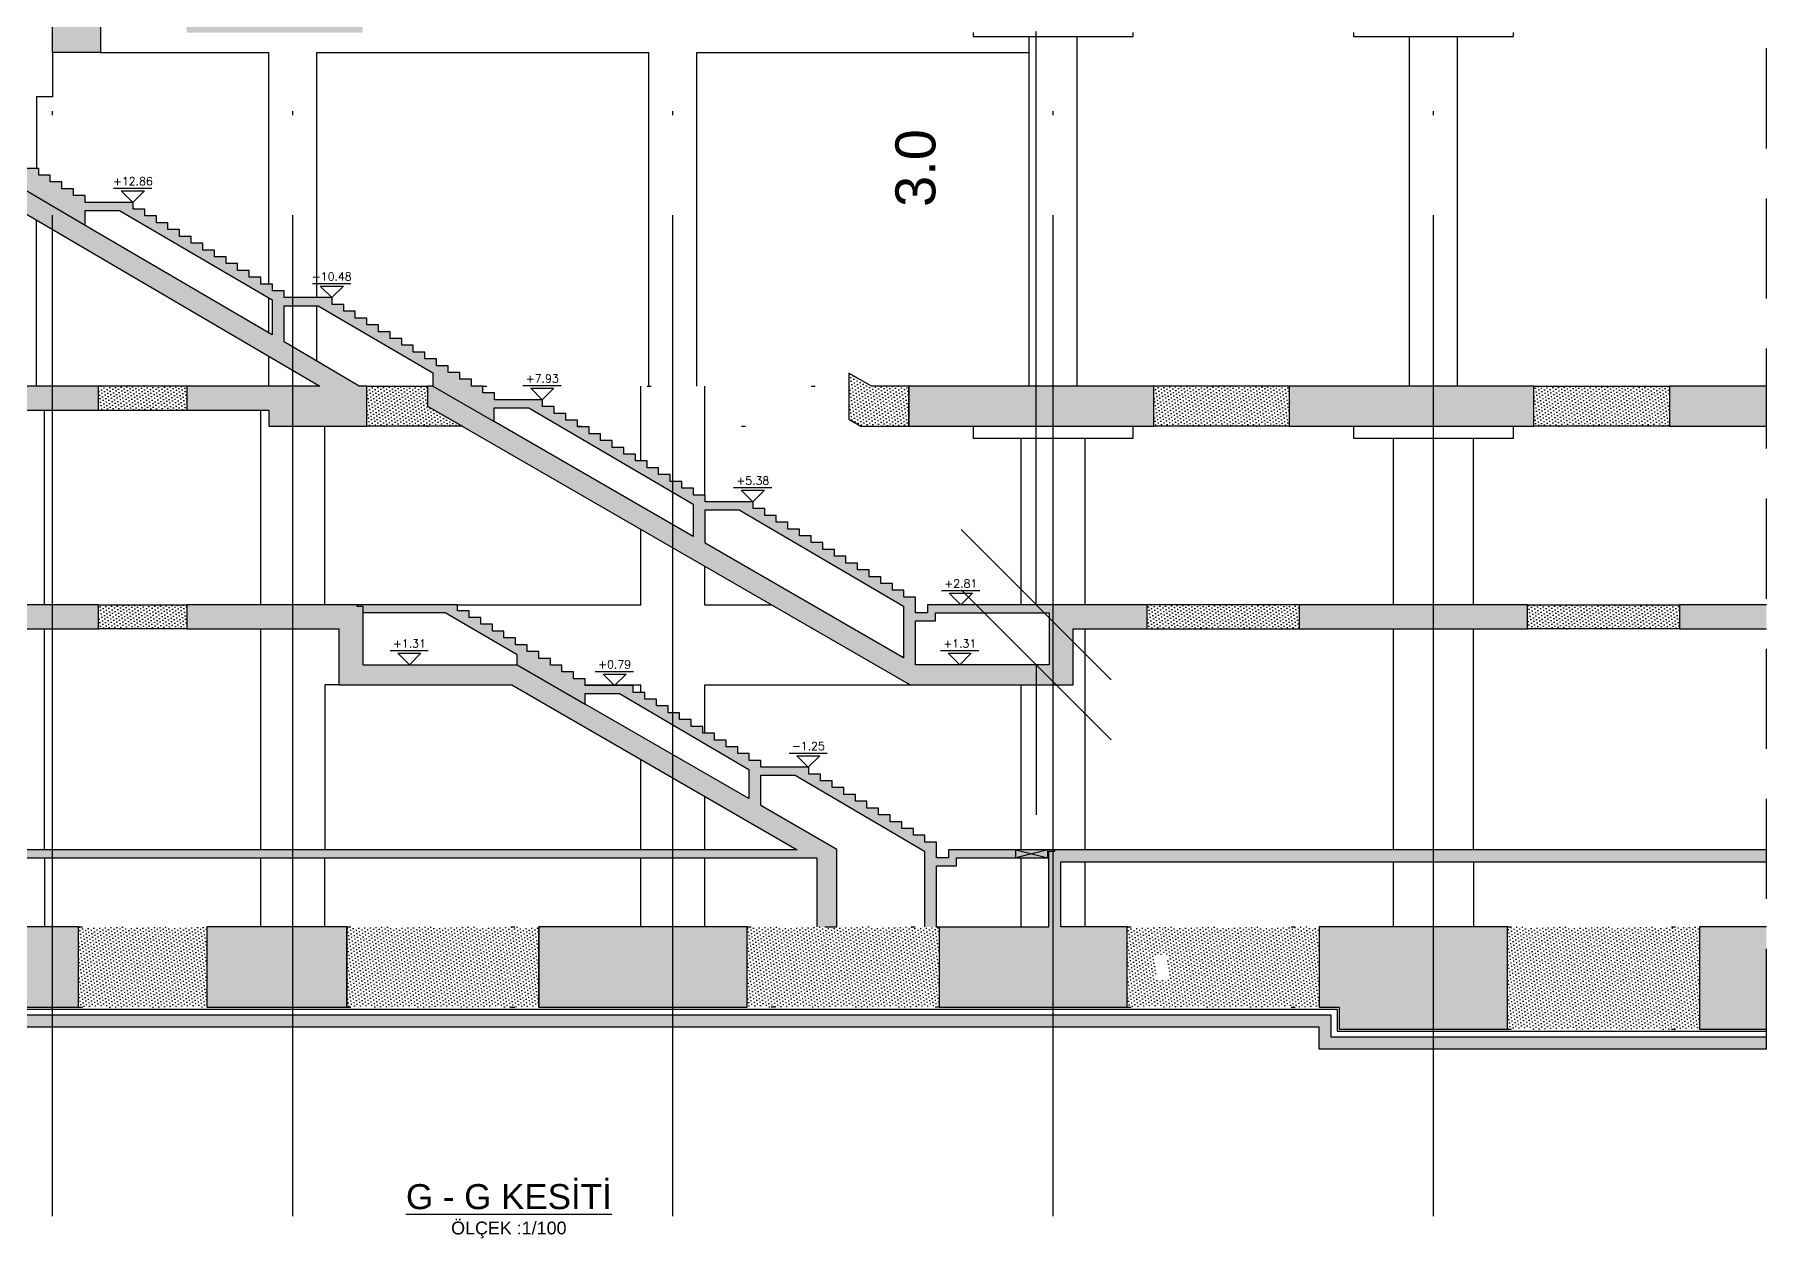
# Model space of a CAD drawing. Header units: millimetres. Extents: x 400382 to 401500, y 4543975 to 4544133.
# Drawn here: x 401235.26 to 401278.52, y 4544010.07 to 4544040.14 of the extents above; entities that cross this region are included whole.
import ezdxf
from ezdxf.enums import TextEntityAlignment as Align

# ---------------------------------------------------------------- set-up
doc = ezdxf.new("R2010")
doc.units = ezdxf.units.MM
for name, pattern in [('AKS', [3, 2.5, -0.25, 0, -0.25]), ('CIZGI', [0.4, 0.25, -0.15]), ('CONTINU', [0]), ('Dot', [4, 0, -4]), ('HIDDEN', [0.375, 0.25, -0.125])]:
    doc.linetypes.add(name, pattern=pattern)
for name, color, linetype in [('aks prota', 2, 'AKS'), ('görünüş prota', 4, 'Continuous'), ('kesik prota', 2, 'CIZGI'), ('kesit prota', 1, 'Continuous'), ('kesit tarama prota', 252, 'Continuous'), ('kot prota', 4, 'Continuous'), ('PRT-CST-rc_level', 6, 'Continuous'), ('PRT-CST-rc_levermark', 4, 'Continuous'), ('st_s_ölçü', 4, 'Continuous'), ('t35 prota', 3, 'Continuous'), ('temel prota', 6, 'Continuous'), ('tplan prota', 7, 'Continuous'), ('ölçü prota', 4, 'Continuous')]:
    doc.layers.add(name, color=color, linetype=linetype)
doc.styles.add('Arial', font='Arial.ttf')
doc.styles.add('OLCU', font='romanstw.shx')
doc.styles.get("Standard").update_dxf_attribs({"font": 'Arial.ttf'})
doc.dimstyles.new('1-100', dxfattribs={"dimscale": 0.5, "dimtxt": 2, "dimasz": 7.5, "dimexe": 3, "dimexo": 5, "dimgap": 5, "dimtad": 3, "dimdec": 1, "dimlfac": 2, "dimzin": 9, "dimdsep": 46, "dimtxsty": 'Standard', "dimblk": 'OBLIQUE', "dimcen": 0.09, "dimclrd": 3, "dimclre": 3, "dimclrt": 1, "dimadec": 3, "dimazin": 0, "dimtfac": 1, "dimtdec": 1, "dimtofl": 0, "dimtmove": 0, "dimatfit": 3, "dimfxl": 4, "dimtolj": 1, "dimtzin": 0, "dimarcsym": 0})
pattern_1 = [(36, (401120.5221, 4543709.65936), (-0.014547592, 0.087543451), [0, -0.079375])]
pattern_2 = [(36, (401099.92423, 4544174.59177), (-0.014547592, 0.08754345), [0, -0.079375])]

# ---------------------------------------------------------------- blocks, each defined once
blk = doc.blocks.new('KOTK5')
at = {"layer": 'PRT-CST-rc_levermark'}
blk.add_line((217, 160), (-213, 160), dxfattribs=at)
blk.add_lwpolyline([(130, 130), (-130, 130), (0, 0)], close=True, dxfattribs=at)
at = {"layer": 'PRT-CST-rc_level', "style": 'OLCU'}
blk.add_attdef('000.00', text='', height=90, dxfattribs=at).set_placement((0, 193), align=Align.CENTER)
blk = doc.blocks.new('_Oblique')
at = {"layer": 'st_s_ölçü', "lineweight": -2}
blk.add_line((-0.5, -0.5), (0.5, 0.5), dxfattribs=at)
blk = doc.blocks.new('*D50')
at = {"layer": 'DEFPOINTS', "color": 0, "transparency": 16777216}
for p in [(401260.28, 4544025.901), (401260.601, 4544025.901), (401260.601, 4544024.401)]:
    blk.add_point(p, dxfattribs=at)
at = {"layer": 'temel prota', "color": 3, "lineweight": -2, "transparency": 16777216}
for p, q in [((401260.28, 4544025.901), (401260.28, 4544040.218)), ((401260.28, 4544025.901), (401258.78, 4544025.901)), ((401260.28, 4544024.401), (401258.78, 4544024.401)), ((401260.28, 4544024.401), (401260.28, 4544020.651))]:
    blk.add_line(p, q, dxfattribs=at)
at = {"layer": 'temel prota', "color": 3, "lineweight": -2, "transparency": 16777216, "xscale": 3.75, "yscale": 3.75, "zscale": 3.75}
for p, rotation in [((401260.28, 4544025.901), 270), ((401260.28, 4544024.401), 90)]:
    blk.add_blockref('_Oblique', p, dxfattribs=dict(at, rotation=rotation))
at = {"layer": 'temel prota', "color": 1, "transparency": 16777216, "insert": (401257.269, 4544036.809), "char_height": 1, "attachment_point": 5, "rotation": 90}
blk.add_mtext('\\A1;3.0', dxfattribs=at)

msp = doc.modelspace()

# ---------------------------------------------------------------- hatches: boundary and pattern name
at = {"layer": 'kesit tarama prota'}
h = msp.add_hatch(color=256, dxfattribs=at)
h.dxf.hatch_style = 1
h.paths.add_polyline_path([(401222.455, 4544030.761), (401236.855, 4544030.761), (401236.855, 4544031.361), (401221.955, 4544031.361), (401221.955, 4544040.191), (401226.488, 4544040.191), (401226.488, 4544038.591), (401230.045, 4544038.591), (401242.379, 4544031.361), (401239.055, 4544031.361), (401239.055, 4544030.761), (401241.105, 4544030.761), (401241.105, 4544030.359), (401243.553, 4544030.36), (401243.553, 4544031.361), (401243.367, 4544031.361), (401241.487, 4544032.464), (401241.487, 4544033.371), (401242.342, 4544033.371), (401245.209, 4544031.69), (401245.209, 4544031.36), (401245.074, 4544031.36), (401245.074, 4544030.861), (401257.129, 4544023.901), (401261.201, 4544023.901), (401261.201, 4544025.301), (401263.055, 4544025.301), (401263.055, 4544025.901), (401257.567, 4544025.901), (401257.567, 4544025.701), (401257.267, 4544025.701), (401257.267, 4544026.091), (401256.977, 4544026.091), (401256.977, 4544026.261), (401256.687, 4544026.261), (401256.687, 4544026.431), (401256.397, 4544026.431), (401256.397, 4544026.601), (401256.107, 4544026.601), (401256.107, 4544026.771), (401255.817, 4544026.771), (401255.817, 4544026.941), (401255.527, 4544026.941), (401255.527, 4544027.111), (401255.237, 4544027.111), (401255.237, 4544027.281), (401254.947, 4544027.281), (401254.947, 4544027.451), (401254.657, 4544027.451), (401254.657, 4544027.621), (401254.367, 4544027.621), (401254.367, 4544027.791), (401254.077, 4544027.791), (401254.077, 4544027.961), (401253.787, 4544027.961), (401253.787, 4544028.131), (401253.497, 4544028.131), (401253.497, 4544028.301), (401253.207, 4544028.301), (401253.207, 4544028.471), (401252.007, 4544028.471), (401252.007, 4544028.641), (401251.717, 4544028.641), (401251.717, 4544028.811), (401251.427, 4544028.811), (401251.427, 4544028.981), (401251.137, 4544028.981), (401251.137, 4544029.151), (401250.847, 4544029.151), (401250.847, 4544029.321), (401250.557, 4544029.321), (401250.557, 4544029.491), (401250.267, 4544029.491), (401250.267, 4544029.661), (401249.977, 4544029.661), (401249.977, 4544029.831), (401249.687, 4544029.831), (401249.687, 4544030.001), (401249.397, 4544030.001), (401249.397, 4544030.171), (401249.107, 4544030.171), (401249.107, 4544030.341), (401248.817, 4544030.341), (401248.817, 4544030.511), (401248.527, 4544030.511), (401248.527, 4544030.681), (401248.237, 4544030.681), (401248.237, 4544030.851), (401247.947, 4544030.851), (401247.947, 4544031.021), (401246.747, 4544031.021), (401246.747, 4544031.191), (401246.457, 4544031.191), (401246.457, 4544031.361), (401246.167, 4544031.361), (401246.167, 4544031.531), (401245.877, 4544031.531), (401245.877, 4544031.701), (401245.587, 4544031.701), (401245.587, 4544031.871), (401245.297, 4544031.871), (401245.297, 4544032.041), (401245.007, 4544032.041), (401245.007, 4544032.211), (401244.717, 4544032.211), (401244.717, 4544032.381), (401244.427, 4544032.381), (401244.427, 4544032.551), (401244.137, 4544032.551), (401244.137, 4544032.721), (401243.847, 4544032.721), (401243.847, 4544032.891), (401243.557, 4544032.891), (401243.557, 4544033.061), (401243.267, 4544033.061), (401243.267, 4544033.231), (401242.977, 4544033.231), (401242.977, 4544033.401), (401242.687, 4544033.401), (401242.687, 4544033.571), (401241.487, 4544033.571), (401241.487, 4544033.741), (401241.197, 4544033.741), (401241.197, 4544033.911), (401240.907, 4544033.911), (401240.907, 4544034.081), (401240.617, 4544034.081), (401240.617, 4544034.251), (401240.327, 4544034.251), (401240.327, 4544034.421), (401240.037, 4544034.421), (401240.037, 4544034.591), (401239.747, 4544034.591), (401239.747, 4544034.761), (401239.457, 4544034.761), (401239.457, 4544034.931), (401239.167, 4544034.931), (401239.167, 4544035.101), (401238.877, 4544035.101), (401238.877, 4544035.271), (401238.587, 4544035.271), (401238.587, 4544035.441), (401238.297, 4544035.441), (401238.297, 4544035.611), (401238.007, 4544035.611), (401238.007, 4544035.781), (401237.717, 4544035.781), (401237.717, 4544035.951), (401236.517, 4544035.951), (401236.517, 4544036.121), (401236.227, 4544036.121), (401236.227, 4544036.291), (401235.937, 4544036.291), (401235.937, 4544036.461), (401235.647, 4544036.461), (401235.647, 4544036.631), (401235.357, 4544036.631), (401235.357, 4544036.801), (401235.067, 4544036.801), (401235.067, 4544036.971), (401234.777, 4544036.971), (401234.777, 4544037.141), (401234.487, 4544037.141), (401234.487, 4544037.311), (401234.197, 4544037.311), (401234.197, 4544037.481), (401233.907, 4544037.481), (401233.907, 4544037.651), (401233.617, 4544037.651), (401233.617, 4544037.821), (401233.327, 4544037.821), (401233.327, 4544037.991), (401233.037, 4544037.991), (401233.037, 4544038.161), (401232.747, 4544038.161), (401232.747, 4544038.331), (401231.547, 4544038.331), (401231.547, 4544038.501), (401231.257, 4544038.501), (401231.257, 4544038.671), (401230.967, 4544038.671), (401230.967, 4544038.841), (401230.677, 4544038.841), (401230.677, 4544039.011), (401230.387, 4544039.011), (401230.387, 4544039.181), (401230.097, 4544039.181), (401230.097, 4544039.351), (401229.807, 4544039.351), (401229.807, 4544039.521), (401229.517, 4544039.521), (401229.517, 4544039.691), (401229.227, 4544039.691), (401229.227, 4544039.861), (401228.937, 4544039.861), (401228.937, 4544040.031), (401228.647, 4544040.031), (401228.647, 4544040.201), (401228.357, 4544040.201), (401228.357, 4544040.371), (401228.067, 4544040.371), (401228.067, 4544040.541), (401227.777, 4544040.541), (401227.777, 4544040.691), (401221.955, 4544040.691), (401221.955, 4544046.651), (401236.855, 4544046.651), (401236.855, 4544047.151), (401220.055, 4544047.151), (401220.055, 4544046.651), (401220.455, 4544046.651), (401220.455, 4544015.851), (401236.355, 4544015.851), (401236.355, 4544017.851), (401222.455, 4544017.851), (401222.455, 4544019.581), (401254.798, 4544019.581), (401254.798, 4544017.851), (401255.298, 4544017.851), (401255.298, 4544019.789), (401253.402, 4544020.884), (401253.402, 4544021.641), (401254.257, 4544021.641), (401257.492, 4544019.745), (401257.492, 4544017.851), (401257.792, 4544017.851), (401257.792, 4544019.381), (401258.287, 4544019.381), (401258.287, 4544019.581), (401260.598, 4544019.581), (401260.598, 4544017.851), (401257.855, 4544017.851), (401257.855, 4544015.851), (401262.555, 4544015.851), (401262.555, 4544017.851), (401260.898, 4544017.851), (401260.898, 4544019.481), (401278.525, 4544019.481), (401278.525, 4544019.781), (401258.087, 4544019.781), (401258.087, 4544019.581), (401257.792, 4544019.581), (401257.792, 4544019.971), (401257.502, 4544019.971), (401257.502, 4544020.141), (401257.212, 4544020.141), (401257.212, 4544020.311), (401256.922, 4544020.311), (401256.922, 4544020.481), (401256.632, 4544020.481), (401256.632, 4544020.651), (401256.342, 4544020.651), (401256.342, 4544020.821), (401256.052, 4544020.821), (401256.052, 4544020.991), (401255.762, 4544020.991), (401255.762, 4544021.161), (401255.472, 4544021.161), (401255.472, 4544021.331), (401255.182, 4544021.331), (401255.182, 4544021.501), (401254.892, 4544021.501), (401254.892, 4544021.671), (401254.602, 4544021.671), (401254.602, 4544021.841), (401253.402, 4544021.841), (401253.402, 4544022.011), (401253.112, 4544022.011), (401253.112, 4544022.181), (401252.822, 4544022.181), (401252.822, 4544022.351), (401252.532, 4544022.351), (401252.532, 4544022.521), (401252.242, 4544022.521), (401252.242, 4544022.691), (401251.952, 4544022.691), (401251.952, 4544022.861), (401251.662, 4544022.861), (401251.662, 4544023.031), (401251.372, 4544023.031), (401251.372, 4544023.201), (401251.082, 4544023.201), (401251.082, 4544023.371), (401250.792, 4544023.371), (401250.792, 4544023.541), (401250.502, 4544023.541), (401250.502, 4544023.711), (401250.212, 4544023.711), (401250.212, 4544023.881), (401249.012, 4544023.881), (401249.012, 4544024.051), (401248.722, 4544024.051), (401248.722, 4544024.221), (401248.432, 4544024.221), (401248.432, 4544024.391), (401248.142, 4544024.391), (401248.142, 4544024.561), (401247.852, 4544024.561), (401247.852, 4544024.731), (401247.562, 4544024.731), (401247.562, 4544024.901), (401247.272, 4544024.901), (401247.272, 4544025.071), (401246.982, 4544025.071), (401246.982, 4544025.241), (401246.692, 4544025.241), (401246.692, 4544025.411), (401246.402, 4544025.411), (401246.402, 4544025.581), (401246.112, 4544025.581), (401246.112, 4544025.751), (401245.822, 4544025.751), (401245.822, 4544025.901), (401239.055, 4544025.901), (401239.055, 4544025.301), (401242.855, 4544025.301), (401242.855, 4544023.901), (401247.175, 4544023.901), (401254.311, 4544019.781), (401222.455, 4544019.781), (401222.455, 4544025.301), (401236.855, 4544025.301), (401236.855, 4544025.901), (401222.455, 4544025.901)])
h.paths.add_polyline_path([(401226.988, 4544039.091), (401226.988, 4544040.491), (401227.466, 4544040.491), (401229.855, 4544039.091)], flags=16)
h.paths.add_polyline_path([(401236.517, 4544035.377), (401236.517, 4544035.751), (401237.372, 4544035.751), (401241.187, 4544033.515), (401241.187, 4544032.64)], flags=16)
h.paths.add_polyline_path([(401243.455, 4544025.701), (401245.511, 4544025.701), (401247.309, 4544024.647), (401247.309, 4544024.401), (401243.455, 4544024.401)], flags=16)
h.paths.add_polyline_path([(401246.737, 4544030.479), (401246.737, 4544030.821), (401247.602, 4544030.821), (401251.707, 4544028.415), (401251.707, 4544027.609)], flags=16)
h.paths.add_polyline_path([(401249.012, 4544023.681), (401249.867, 4544023.681), (401253.102, 4544021.785), (401253.102, 4544021.057), (401249.012, 4544023.418)], flags=16)
h.paths.add_polyline_path([(401252.007, 4544028.271), (401252.862, 4544028.271), (401256.967, 4544025.865), (401256.967, 4544024.572), (401252.007, 4544027.436)], flags=16)
h.paths.add_polyline_path([(401257.267, 4544025.501), (401257.767, 4544025.501), (401257.767, 4544025.701), (401260.601, 4544025.701), (401260.601, 4544024.401), (401257.267, 4544024.401)], flags=16)
h = msp.add_hatch(color=256, dxfattribs=at)
h.dxf.hatch_style = 1
h.paths.add_polyline_path([(401235.705, 4544040.691), (401236.905, 4544040.691), (401236.905, 4544039.691), (401235.705, 4544039.691)])
h.paths.add_polyline_path([(401243.455, 4544040.691), (401239.055, 4544040.691), (401239.055, 4544040.191), (401243.455, 4544040.191)])
h = msp.add_hatch(dxfattribs=at)
h.set_pattern_fill('DOTS', color=2, scale=0.05, angle=36)
h.set_pattern_definition([(36, (401111.008596, 4543709.65936), (-0.014547592, 0.087543451), [0, -0.079375])])
h.paths.add_polyline_path([(401257.101, 4544031.361), (401256.166, 4544031.361), (401255.598, 4544031.689), (401255.598, 4544031.361), (401255.598, 4544030.534), (401255.898, 4544030.361), (401257.101, 4544030.361)])
h = msp.add_hatch(dxfattribs=at)
h.set_pattern_fill('DOTS', color=2, scale=0.05, angle=36)
h.set_pattern_definition(pattern_1)
h.paths.add_polyline_path([(401239.055, 4544031.361), (401236.855, 4544031.361), (401236.855, 4544030.761), (401239.055, 4544030.761)])
h = msp.add_hatch(dxfattribs=at)
h.set_pattern_fill('DOTS', color=2, scale=0.05, angle=36)
h.set_pattern_definition([(36, (401127.21995, 4543709.65936), (-0.014547592, 0.087543451), [0, -0.079375])])
h.paths.add_polyline_path([(401245.074, 4544030.861), (401245.074, 4544031.359), (401243.553, 4544031.361), (401243.553, 4544030.36), (401245.943, 4544030.36)])
h = msp.add_hatch(color=256, dxfattribs=at)
h.dxf.hatch_style = 1
h.paths.add_polyline_path([(401263.218, 4544031.361), (401257.101, 4544031.361), (401257.101, 4544030.361), (401263.218, 4544030.361)])
h = msp.add_hatch(dxfattribs=at)
h.set_pattern_fill('DOTS', color=2, scale=0.05, angle=36)
h.set_pattern_definition(pattern_1)
h.paths.add_polyline_path([(401266.601, 4544031.361), (401263.218, 4544031.361), (401263.218, 4544030.361), (401266.601, 4544030.361)])
h = msp.add_hatch(color=256, dxfattribs=at)
h.dxf.hatch_style = 1
h.paths.add_polyline_path([(401272.718, 4544031.361), (401266.601, 4544031.361), (401266.601, 4544030.361), (401272.718, 4544030.361)])
h = msp.add_hatch(dxfattribs=at)
h.set_pattern_fill('DOTS', color=2, scale=0.05, angle=36)
h.set_pattern_definition(pattern_1)
h.paths.add_polyline_path([(401276.101, 4544031.361), (401272.718, 4544031.361), (401272.718, 4544030.361), (401276.101, 4544030.361)])
h = msp.add_hatch(color=256, dxfattribs=at)
h.dxf.hatch_style = 1
h.paths.add_polyline_path([(401278.525, 4544031.361), (401276.101, 4544031.361), (401276.101, 4544030.361), (401278.525, 4544030.361)])
h = msp.add_hatch(dxfattribs=at)
h.set_pattern_fill('DOTS', color=2, scale=0.05, angle=36)
h.set_pattern_definition(pattern_1)
h.paths.add_polyline_path([(401239.055, 4544025.901), (401236.855, 4544025.901), (401236.855, 4544025.301), (401239.055, 4544025.301)])
h = msp.add_hatch(dxfattribs=at)
h.set_pattern_fill('DOTS', color=2, scale=0.05, angle=36)
h.set_pattern_definition(pattern_1)
h.paths.add_polyline_path([(401266.855, 4544025.901), (401263.055, 4544025.901), (401263.055, 4544025.301), (401266.855, 4544025.301)])
h = msp.add_hatch(color=256, dxfattribs=at)
h.dxf.hatch_style = 1
h.paths.add_polyline_path([(401272.555, 4544025.901), (401266.855, 4544025.901), (401266.855, 4544025.301), (401272.555, 4544025.301)])
h = msp.add_hatch(dxfattribs=at)
h.set_pattern_fill('DOTS', color=2, scale=0.05, angle=36)
h.set_pattern_definition(pattern_1)
h.paths.add_polyline_path([(401276.355, 4544025.901), (401272.555, 4544025.901), (401272.555, 4544025.301), (401276.355, 4544025.301)])
h = msp.add_hatch(color=256, dxfattribs=at)
h.dxf.hatch_style = 1
h.paths.add_polyline_path([(401278.525, 4544025.901), (401276.355, 4544025.901), (401276.355, 4544025.301), (401278.525, 4544025.301)])
h = msp.add_hatch(dxfattribs=at)
h.set_pattern_fill('DOTS', color=2, scale=0.05, angle=36)
h.set_pattern_definition(pattern_2)
h.paths.add_polyline_path([(401239.555, 4544017.851), (401236.355, 4544017.851), (401236.355, 4544015.851), (401239.555, 4544015.851)])
h = msp.add_hatch(color=256, dxfattribs=at)
h.dxf.hatch_style = 1
h.paths.add_polyline_path([(401243.055, 4544017.851), (401239.555, 4544017.851), (401239.555, 4544015.851), (401243.055, 4544015.851)], flags=17)
h = msp.add_hatch(dxfattribs=at)
h.set_pattern_fill('DOTS', color=2, scale=0.05, angle=36)
h.set_pattern_definition(pattern_2)
h.paths.add_polyline_path([(401247.855, 4544017.851), (401243.055, 4544017.851), (401243.055, 4544015.851), (401247.855, 4544015.851)])
h = msp.add_hatch(color=256, dxfattribs=at)
h.dxf.hatch_style = 1
h.paths.add_polyline_path([(401253.055, 4544017.851), (401247.855, 4544017.851), (401247.855, 4544015.851), (401253.055, 4544015.851)])
h = msp.add_hatch(dxfattribs=at)
h.set_pattern_fill('DOTS', color=2, scale=0.05, angle=36)
h.set_pattern_definition(pattern_2)
h.paths.add_polyline_path([(401257.855, 4544017.851), (401253.055, 4544017.851), (401253.055, 4544015.851), (401257.855, 4544015.851)])
h = msp.add_hatch(dxfattribs=at)
h.set_pattern_fill('DOTS', color=2, scale=0.05, angle=36)
h.set_pattern_definition(pattern_2)
h.paths.add_polyline_path([(401267.355, 4544017.851), (401262.555, 4544017.851), (401262.555, 4544015.851), (401267.355, 4544015.851)])
h.paths.add_polyline_path([(401263.567, 4544016.544), (401263.567, 4544017.158), (401263.267, 4544017.158), (401263.267, 4544016.544)], flags=16)
h = msp.add_hatch(color=256, dxfattribs=at)
h.dxf.hatch_style = 1
h.paths.add_polyline_path([(401272.055, 4544017.851), (401267.355, 4544017.851), (401267.355, 4544015.851), (401267.847, 4544015.851), (401267.847, 4544015.301), (401272.055, 4544015.301)])
h = msp.add_hatch(dxfattribs=at)
h.set_pattern_fill('DOTS', color=2, scale=0.05, angle=36)
h.set_pattern_definition(pattern_2)
h.paths.add_polyline_path([(401276.855, 4544017.851), (401272.055, 4544017.851), (401272.055, 4544015.301), (401276.855, 4544015.301)])
h = msp.add_hatch(color=256, dxfattribs=at)
h.dxf.hatch_style = 1
h.paths.add_polyline_path([(401278.525, 4544017.851), (401276.855, 4544017.851), (401276.855, 4544015.301), (401278.525, 4544015.301)])
h = msp.add_hatch(dxfattribs=at)
h.set_pattern_fill('AR-CONC', color=253, scale=0.001)
h.set_pattern_definition([(50, (401099.92423, 4544174.59177), (0.18218467, -0.01593909), [0.01905, -0.20955]), (355, (401099.92423, 4544174.59177), (-0.03524342, 0.19105685), [0.01524, -0.16764058]), (100.451445, (401099.93941, 4544174.59044), (0.14694125, 0.17511775), [0.01619001, -0.17809024]), (46.1842, (401099.92423, 4544174.64257), (0.27107904, -0.04204233), [0.028575, -0.314325]), (96.63556, (401099.94682, 4544174.63906), (0.23740413, 0.24742612), [0.02428502, -0.2671356]), (351.18415, (401099.92423, 4544174.64257), (0.23740413, 0.24742612), [0.02285997, -0.25145973]), (21, (401099.94963, 4544174.62987), (0.15161439, -0.1022652), [0.01905, -0.20955]), (326, (401099.94963, 4544174.62987), (0.06180203, 0.18418797), [0.01524, -0.16764]), (71.451445, (401099.96226, 4544174.62134), (0.21341642, 0.08192277), [0.01619001, -0.17808994]), (37.5, (401099.92423, 4544174.591766), (0.003088603, 0.084555039), [0, -0.165608, 0, -0.17018, 0, -0.168275]), (7.5, (401099.92423, 4544174.59177), (0.066819663, 0.100180575), [0, -0.097028, 0, -0.161798, 0, -0.064135]), (327.5, (401099.867586, 4544174.591766), (0.135590595, -0.005728744), [0, -0.0635, 0, -0.19812, 0, -0.26289]), (317.5, (401099.84219, 4544174.59177), (0.14812918, 0.02542649), [0, -0.08255, 0, -0.131572, 0, -0.18669])])
h.paths.add_polyline_path([(401267.647, 4544015.651), (401219.655, 4544015.651), (401219.655, 4544015.351), (401267.347, 4544015.351), (401267.347, 4544014.801), (401278.525, 4544014.801), (401278.525, 4544015.101), (401267.647, 4544015.101)])

# ---------------------------------------------------------------- linework, layer by layer
at = {"layer": 'aks prota', "ltscale": 10}
for p, q in [((401235.705, 4544010.629), (401235.705, 4544060.552)), ((401241.705, 4544010.629), (401241.705, 4544060.552)), ((401251.205, 4544010.629), (401251.205, 4544060.552)), ((401260.705, 4544010.629), (401260.705, 4544060.552)), ((401270.205, 4544010.629), (401270.205, 4544060.552))]:
    msp.add_line(p, q, dxfattribs=at)
at = {"layer": 'görünüş prota'}
for p, q in [((401260.105, 4544031.361), (401260.105, 4544040.091)), ((401261.305, 4544031.361), (401261.305, 4544040.091)), ((401269.605, 4544031.361), (401269.605, 4544040.091)), ((401270.805, 4544031.361), (401270.805, 4544040.091)), ((401241.105, 4544033.911), (401241.105, 4544039.691)), ((401242.305, 4544033.571), (401242.305, 4544039.691)), ((401250.605, 4544031.36), (401250.605, 4544039.691)), ((401251.805, 4544031.36), (401251.805, 4544039.691)), ((401235.305, 4544031.361), (401235.305, 4544035.507)), ((401241.105, 4544032.687), (401241.105, 4544033.563)), ((401242.305, 4544031.984), (401242.305, 4544033.371)), ((401241.105, 4544031.361), (401241.105, 4544032.107)), ((401250.405, 4544029.491), (401250.405, 4544031.36)), ((401252.005, 4544028.641), (401252.005, 4544031.36)), ((401235.505, 4544025.901), (401235.505, 4544030.761)), ((401240.905, 4544025.901), (401240.905, 4544030.761)), ((401242.505, 4544025.901), (401242.505, 4544030.359)), ((401259.905, 4544025.901), (401259.905, 4544030.061)), ((401261.505, 4544025.901), (401261.505, 4544030.061)), ((401269.205, 4544025.901), (401269.205, 4544030.061)), ((401271.205, 4544025.901), (401271.205, 4544030.061)), ((401250.405, 4544025.901), (401250.405, 4544027.783)), ((401252.005, 4544025.901), (401252.005, 4544026.859)), ((401235.505, 4544019.781), (401235.505, 4544025.301)), ((401240.905, 4544019.781), (401240.905, 4544025.301)), ((401261.505, 4544019.781), (401261.505, 4544025.301)), ((401269.205, 4544019.781), (401269.205, 4544025.301)), ((401271.205, 4544019.781), (401271.205, 4544025.301)), ((401250.405, 4544023.711), (401250.405, 4544023.901)), ((401252.005, 4544022.691), (401252.005, 4544023.901)), ((401259.905, 4544019.781), (401259.905, 4544023.901)), ((401250.405, 4544019.781), (401250.405, 4544022.036)), ((401252.005, 4544019.781), (401252.005, 4544021.112)), ((401235.505, 4544019.581), (401235.505, 4544017.851)), ((401240.905, 4544017.851), (401240.905, 4544019.581)), ((401242.505, 4544017.851), (401242.505, 4544019.581)), ((401250.405, 4544017.851), (401250.405, 4544019.581)), ((401252.005, 4544017.851), (401252.005, 4544019.581)), ((401259.905, 4544017.851), (401259.905, 4544019.581)), ((401261.505, 4544017.851), (401261.505, 4544019.481)), ((401269.205, 4544017.851), (401269.205, 4544019.481)), ((401271.205, 4544019.481), (401271.205, 4544017.851))]:
    msp.add_line(p, q, dxfattribs=at)
for points in [[(401258.705, 4544040.191), (401258.705, 4544040.091), (401262.705, 4544040.091), (401262.705, 4544040.191)], [(401268.205, 4544040.191), (401268.205, 4544040.091), (401272.205, 4544040.091), (401272.205, 4544040.191)], [(401257.152, 4544031.361), (401256.166, 4544031.361), (401255.598, 4544031.689), (401255.598, 4544030.534), (401255.898, 4544030.361), (401257.101, 4544030.361), (401257.101, 4544031.361)], [(401239.055, 4544031.361), (401236.855, 4544031.361)], [(401243.553, 4544031.361), (401245.074, 4544031.359), (401245.074, 4544030.861), (401245.943, 4544030.36), (401243.553, 4544030.36)], [(401266.601, 4544031.361), (401263.218, 4544031.361)], [(401272.718, 4544031.361), (401276.101, 4544031.361)], [(401236.855, 4544030.761), (401239.055, 4544030.761)], [(401266.601, 4544030.361), (401263.218, 4544030.361)], [(401276.101, 4544030.361), (401272.718, 4544030.361)], [(401236.855, 4544025.901), (401239.055, 4544025.901)], [(401266.855, 4544025.901), (401263.055, 4544025.901)], [(401272.555, 4544025.901), (401276.355, 4544025.901)], [(401239.055, 4544025.301), (401236.855, 4544025.301)], [(401263.055, 4544025.301), (401266.855, 4544025.301)], [(401276.355, 4544025.301), (401272.555, 4544025.301)], [(401278.525, 4544015.101), (401267.647, 4544015.101), (401267.647, 4544015.651), (401219.655, 4544015.651)], [(401278.525, 4544014.801), (401267.347, 4544014.801), (401267.347, 4544015.351), (401219.655, 4544015.351)]]:
    msp.add_lwpolyline(points, dxfattribs=at)
at = {"layer": 'görünüş prota', "color": 4, "linetype": 'Dot'}
for points in [[(401246.457, 4544031.356), (401255.598, 4544031.36)], [(401248.817, 4544030.36), (401256.166, 4544030.361)], [(401236.355, 4544017.851), (401239.555, 4544017.851)], [(401243.055, 4544017.851), (401247.955, 4544017.851)], [(401253.055, 4544017.851), (401257.777, 4544017.851)], [(401262.555, 4544017.851), (401267.355, 4544017.851)], [(401272.055, 4544017.851), (401276.855, 4544017.851)], [(401236.355, 4544015.851), (401239.555, 4544015.851)], [(401243.055, 4544015.851), (401247.955, 4544015.851)], [(401257.855, 4544015.851), (401253.055, 4544015.851)], [(401262.555, 4544015.851), (401267.355, 4544015.851)], [(401272.055, 4544015.301), (401276.855, 4544015.301)]]:
    msp.add_lwpolyline(points, dxfattribs=at)
at = {"layer": 'kesik prota', "linetype": 'HIDDEN', "ltscale": 10}
msp.add_lwpolyline([(401278.525, 4544014.801), (401278.525, 4544054.451)], dxfattribs=at)
at = {"layer": 'kesik prota', "ltscale": 10}
for points in [[(401236.517, 4544035.377), (401230.181, 4544039.091), (401229.855, 4544039.091)], [(401245.209, 4544031.36), (401246.737, 4544030.479)], [(401243.309, 4544025.901), (401243.31, 4544025.861), (401243.455, 4544025.861), (401243.455, 4544025.701)], [(401247.309, 4544024.401), (401249.012, 4544023.418)], [(401259.774, 4544019.781), (401260.574, 4544019.581), (401260.574, 4544019.781), (401259.774, 4544019.581), (401259.774, 4544019.781)], [(401260.598, 4544019.581), (401260.598, 4544019.741), (401260.743, 4544019.741), (401260.743, 4544019.781)]]:
    msp.add_lwpolyline(points, dxfattribs=at)
at = {"layer": 'kesit prota'}
msp.add_line((401249.012, 4544023.418), (401249.012, 4544023.681), dxfattribs=at)
at = {"layer": 'kesit prota', "color": 1}
for p, q in [((401260.598, 4544017.851), (401260.598, 4544019.581)), ((401260.898, 4544019.481), (401278.525, 4544019.481)), ((401260.898, 4544017.851), (401260.898, 4544019.481)), ((401243.055, 4544017.851), (401243.055, 4544015.851)), ((401247.855, 4544015.851), (401247.855, 4544017.851)), ((401257.777, 4544017.851), (401260.598, 4544017.851))]:
    msp.add_line(p, q, dxfattribs=at)
at = {"layer": 'kesit prota'}
for points in [[(401235.705, 4544040.691), (401236.905, 4544040.691), (401236.905, 4544039.691), (401235.705, 4544039.691)], [(401236.517, 4544035.751), (401237.372, 4544035.751), (401241.187, 4544033.515), (401241.187, 4544032.64), (401236.517, 4544035.377)], [(401246.737, 4544030.821), (401247.602, 4544030.821), (401251.707, 4544028.415), (401251.707, 4544027.609), (401246.737, 4544030.479)]]:
    msp.add_lwpolyline(points, close=True, dxfattribs=at)
at = {"layer": 'kesit prota', "color": 1}
for points in [[(401221.955, 4544031.361), (401221.955, 4544040.191), (401226.488, 4544040.191), (401226.488, 4544038.591), (401230.045, 4544038.591), (401242.379, 4544031.361), (401239.055, 4544031.361), (401239.055, 4544030.761), (401241.105, 4544030.761), (401241.105, 4544030.359), (401243.553, 4544030.36)], [(401243.553, 4544030.36), (401243.553, 4544031.361), (401243.367, 4544031.361), (401241.487, 4544032.464), (401241.487, 4544033.371), (401242.342, 4544033.371), (401245.209, 4544031.69), (401245.209, 4544031.36), (401245.074, 4544031.36), (401245.074, 4544030.861), (401257.129, 4544023.901), (401261.201, 4544023.901), (401261.201, 4544025.301), (401263.055, 4544025.301), (401263.055, 4544025.901), (401257.567, 4544025.901), (401257.567, 4544025.701), (401257.267, 4544025.701), (401257.267, 4544026.091), (401256.977, 4544026.091), (401256.977, 4544026.261), (401256.687, 4544026.261), (401256.687, 4544026.431), (401256.397, 4544026.431), (401256.397, 4544026.601), (401256.107, 4544026.601), (401256.107, 4544026.771), (401255.817, 4544026.771), (401255.817, 4544026.941), (401255.527, 4544026.941), (401255.527, 4544027.111), (401255.237, 4544027.111), (401255.237, 4544027.281), (401254.947, 4544027.281), (401254.947, 4544027.451), (401254.657, 4544027.451), (401254.657, 4544027.621), (401254.367, 4544027.621), (401254.367, 4544027.791), (401254.077, 4544027.791), (401254.077, 4544027.961), (401253.787, 4544027.961), (401253.787, 4544028.131), (401253.497, 4544028.131), (401253.497, 4544028.301), (401253.207, 4544028.301), (401253.207, 4544028.471), (401252.007, 4544028.471), (401252.007, 4544028.641), (401251.717, 4544028.641), (401251.717, 4544028.811), (401251.427, 4544028.811), (401251.427, 4544028.981), (401251.137, 4544028.981), (401251.137, 4544029.151), (401250.847, 4544029.151), (401250.847, 4544029.321), (401250.557, 4544029.321), (401250.557, 4544029.491), (401250.267, 4544029.491), (401250.267, 4544029.661), (401249.977, 4544029.661), (401249.977, 4544029.831), (401249.687, 4544029.831), (401249.687, 4544030.001), (401249.397, 4544030.001), (401249.397, 4544030.171), (401249.107, 4544030.171), (401249.107, 4544030.341), (401248.817, 4544030.341), (401248.817, 4544030.511), (401248.527, 4544030.511), (401248.527, 4544030.681), (401248.237, 4544030.681), (401248.237, 4544030.851), (401247.947, 4544030.851), (401247.947, 4544031.021), (401246.747, 4544031.021), (401246.747, 4544031.191), (401246.457, 4544031.191), (401246.457, 4544031.361), (401246.167, 4544031.361), (401246.167, 4544031.531), (401245.877, 4544031.531), (401245.877, 4544031.701), (401245.587, 4544031.701), (401245.587, 4544031.871), (401245.297, 4544031.871), (401245.297, 4544032.041), (401245.007, 4544032.041), (401245.007, 4544032.211), (401244.717, 4544032.211), (401244.717, 4544032.381), (401244.427, 4544032.381), (401244.427, 4544032.551), (401244.137, 4544032.551), (401244.137, 4544032.721), (401243.847, 4544032.721), (401243.847, 4544032.891), (401243.557, 4544032.891), (401243.557, 4544033.061), (401243.267, 4544033.061), (401243.267, 4544033.231), (401242.977, 4544033.231), (401242.977, 4544033.401), (401242.687, 4544033.401), (401242.687, 4544033.571), (401241.487, 4544033.571), (401241.487, 4544033.741), (401241.197, 4544033.741), (401241.197, 4544033.911), (401240.907, 4544033.911), (401240.907, 4544034.081), (401240.617, 4544034.081), (401240.617, 4544034.251), (401240.327, 4544034.251), (401240.327, 4544034.421), (401240.037, 4544034.421), (401240.037, 4544034.591), (401239.747, 4544034.591), (401239.747, 4544034.761), (401239.457, 4544034.761), (401239.457, 4544034.931), (401239.167, 4544034.931), (401239.167, 4544035.101), (401238.877, 4544035.101), (401238.877, 4544035.271), (401238.587, 4544035.271), (401238.587, 4544035.441), (401238.297, 4544035.441), (401238.297, 4544035.611), (401238.007, 4544035.611), (401238.007, 4544035.781), (401237.717, 4544035.781), (401237.717, 4544035.951), (401236.517, 4544035.951), (401236.517, 4544036.121), (401236.227, 4544036.121), (401236.227, 4544036.291), (401235.937, 4544036.291), (401235.937, 4544036.461), (401235.647, 4544036.461), (401235.647, 4544036.631), (401235.357, 4544036.631), (401235.357, 4544036.801), (401235.067, 4544036.801)], [(401222.455, 4544025.901), (401222.455, 4544030.761), (401236.855, 4544030.761), (401236.855, 4544031.361), (401221.955, 4544031.361)], [(401278.525, 4544031.361), (401276.101, 4544031.361), (401276.101, 4544030.361), (401278.525, 4544030.361)], [(401278.525, 4544019.781), (401258.087, 4544019.781), (401258.087, 4544019.581), (401257.792, 4544019.581), (401257.792, 4544019.971), (401257.502, 4544019.971), (401257.502, 4544020.141), (401257.212, 4544020.141), (401257.212, 4544020.311), (401256.922, 4544020.311), (401256.922, 4544020.481), (401256.632, 4544020.481), (401256.632, 4544020.651), (401256.342, 4544020.651), (401256.342, 4544020.821), (401256.052, 4544020.821), (401256.052, 4544020.991), (401255.762, 4544020.991), (401255.762, 4544021.161), (401255.472, 4544021.161), (401255.472, 4544021.331), (401255.182, 4544021.331), (401255.182, 4544021.501), (401254.892, 4544021.501), (401254.892, 4544021.671), (401254.602, 4544021.671), (401254.602, 4544021.841), (401253.402, 4544021.841), (401253.402, 4544022.011), (401253.112, 4544022.011), (401253.112, 4544022.181), (401252.822, 4544022.181), (401252.822, 4544022.351), (401252.532, 4544022.351), (401252.532, 4544022.521), (401252.242, 4544022.521), (401252.242, 4544022.691), (401251.952, 4544022.691), (401251.952, 4544022.861), (401251.662, 4544022.861), (401251.662, 4544023.031), (401251.372, 4544023.031), (401251.372, 4544023.201), (401251.082, 4544023.201), (401251.082, 4544023.371), (401250.792, 4544023.371), (401250.792, 4544023.541), (401250.502, 4544023.541), (401250.502, 4544023.711), (401250.212, 4544023.711), (401250.212, 4544023.881), (401249.012, 4544023.881), (401249.012, 4544024.051), (401248.722, 4544024.051), (401248.722, 4544024.221), (401248.432, 4544024.221), (401248.432, 4544024.391), (401248.142, 4544024.391), (401248.142, 4544024.561), (401247.852, 4544024.561), (401247.852, 4544024.731), (401247.562, 4544024.731), (401247.562, 4544024.901), (401247.272, 4544024.901), (401247.272, 4544025.071), (401246.982, 4544025.071), (401246.982, 4544025.241), (401246.692, 4544025.241), (401246.692, 4544025.411), (401246.402, 4544025.411), (401246.402, 4544025.581), (401246.112, 4544025.581), (401246.112, 4544025.751), (401245.822, 4544025.751), (401245.822, 4544025.901), (401239.055, 4544025.901), (401239.055, 4544025.301), (401242.855, 4544025.301), (401242.855, 4544023.901), (401247.175, 4544023.901), (401254.311, 4544019.781), (401222.455, 4544019.781)], [(401222.455, 4544025.301), (401236.855, 4544025.301), (401236.855, 4544025.901), (401222.455, 4544025.901)], [(401278.525, 4544025.901), (401276.355, 4544025.901), (401276.355, 4544025.301), (401278.525, 4544025.301)], [(401249.012, 4544023.681), (401249.867, 4544023.681), (401253.102, 4544021.785), (401253.102, 4544021.057), (401249.012, 4544023.418)], [(401253.402, 4544020.892), (401253.402, 4544021.641)], [(401253.402, 4544021.641), (401254.257, 4544021.641), (401257.492, 4544019.745), (401257.492, 4544017.851)], [(401255.298, 4544017.851), (401255.298, 4544019.789), (401253.402, 4544020.884)], [(401222.455, 4544019.581), (401254.798, 4544019.581), (401254.798, 4544017.851)], [(401257.792, 4544017.851), (401257.792, 4544019.381), (401258.287, 4544019.381), (401258.287, 4544019.581), (401260.598, 4544019.581)], [(401220.455, 4544015.851), (401236.355, 4544015.851), (401236.355, 4544017.851), (401222.455, 4544017.851)], [(401243.055, 4544017.851), (401239.555, 4544017.851), (401239.555, 4544015.851), (401243.055, 4544015.851), (401243.055, 4544017.851)], [(401253.055, 4544017.851), (401247.855, 4544017.851), (401247.855, 4544015.851), (401253.055, 4544015.851), (401253.055, 4544017.851)], [(401257.777, 4544017.851), (401257.855, 4544017.851), (401257.855, 4544015.851), (401262.555, 4544015.851), (401262.555, 4544017.851), (401260.898, 4544017.851)], [(401267.847, 4544015.301), (401272.055, 4544015.301), (401272.055, 4544017.851), (401267.355, 4544017.851), (401267.355, 4544015.851), (401267.847, 4544015.851), (401267.847, 4544015.301)], [(401278.525, 4544017.851), (401276.855, 4544017.851), (401276.855, 4544015.301)], [(401276.855, 4544015.301), (401278.525, 4544015.301)]]:
    msp.add_lwpolyline(points, dxfattribs=at)
for points in [[(401257.101, 4544030.361), (401263.218, 4544030.361), (401263.218, 4544031.361), (401257.101, 4544031.361)], [(401266.601, 4544030.361), (401272.718, 4544030.361), (401272.718, 4544031.361), (401266.601, 4544031.361)], [(401247.309, 4544024.647), (401245.511, 4544025.701), (401243.455, 4544025.701), (401243.455, 4544024.401), (401247.309, 4544024.401)], [(401257.767, 4544025.701), (401260.601, 4544025.701), (401260.601, 4544024.401), (401257.267, 4544024.401), (401257.267, 4544025.501), (401257.767, 4544025.501)], [(401266.855, 4544025.301), (401272.555, 4544025.301), (401272.555, 4544025.901), (401266.855, 4544025.901)]]:
    msp.add_lwpolyline(points, close=True, dxfattribs=at)
at = {"layer": 'kesit prota'}
msp.add_lwpolyline([(401256.967, 4544024.572), (401252.007, 4544027.436), (401252.007, 4544028.271), (401252.862, 4544028.271), (401256.967, 4544025.865), (401256.967, 4544024.572)], dxfattribs=at)
at = {"layer": 'kesit tarama prota'}
msp.add_lwpolyline([(401278.525, 4544019.481), (401278.525, 4544019.781)], dxfattribs=at)
at = {"layer": 'ölçü prota'}
for points in [[(401235.705, 4544039.691), (401235.705, 4544038.591), (401235.305, 4544038.591), (401235.305, 4544036.801)], [(401236.905, 4544039.691), (401241.105, 4544039.691)], [(401242.305, 4544039.691), (401250.605, 4544039.691)], [(401251.805, 4544039.691), (401260.105, 4544039.691)], [(401258.705, 4544030.361), (401258.705, 4544030.061), (401262.705, 4544030.061), (401262.705, 4544030.361)], [(401268.205, 4544030.361), (401268.205, 4544030.061), (401272.205, 4544030.061), (401272.205, 4544030.361)], [(401245.822, 4544025.901), (401250.405, 4544025.901)], [(401252.005, 4544025.901), (401253.665, 4544025.901)], [(401242.855, 4544023.901), (401242.505, 4544023.901), (401242.505, 4544019.781)], [(401249.012, 4544023.901), (401250.405, 4544023.901)], [(401252.005, 4544023.901), (401257.129, 4544023.901)], [(401254.998, 4544017.851), (401255.298, 4544017.851)], [(401219.655, 4544015.801), (401267.797, 4544015.801), (401267.797, 4544015.251), (401278.525, 4544015.251)]]:
    msp.add_lwpolyline(points, dxfattribs=at)

# ---------------------------------------------------------------- block references
at = {"layer": 'kot prota', "linetype": 'CONTINU', "ltscale": 0.1}
ref = msp.add_blockref('KOTK5', (401237.71, 4544035.951), dxfattribs=dict(at, xscale=-0.002222222222222222, yscale=0.002222222222222222, zscale=0.002222222222222222))
ref.add_attrib('000.00', '+12.86', dxfattribs={"layer": 'PRT-CST-rc_level', "height": 0.2, "style": 'OLCU'}).set_placement((401237.71, 4544036.38), align=Align.CENTER)
ref = msp.add_blockref('KOTK5', (401242.68, 4544033.571), dxfattribs=dict(at, xscale=-0.002222222222222222, yscale=0.002222222222222222, zscale=0.002222222222222222))
ref.add_attrib('000.00', '+10.48', dxfattribs={"layer": 'PRT-CST-rc_level', "height": 0.2, "style": 'OLCU'}).set_placement((401242.68, 4544034), align=Align.CENTER)
ref = msp.add_blockref('KOTK5', (401247.94, 4544031.021), dxfattribs=dict(at, xscale=-0.002222222222222222, yscale=0.002222222222222222, zscale=0.002222222222222222))
ref.add_attrib('000.00', '+7.93', dxfattribs={"layer": 'PRT-CST-rc_level', "height": 0.2, "style": 'OLCU'}).set_placement((401247.94, 4544031.45), align=Align.CENTER)
ref = msp.add_blockref('KOTK5', (401253.2, 4544028.471), dxfattribs=dict(at, xscale=-0.002222222222222222, yscale=0.002222222222222222, zscale=0.002222222222222222))
ref.add_attrib('000.00', '+5.38', dxfattribs={"layer": 'PRT-CST-rc_level', "height": 0.2, "style": 'OLCU'}).set_placement((401253.2, 4544028.9), align=Align.CENTER)
ref = msp.add_blockref('KOTK5', (401258.397, 4544025.901), dxfattribs=dict(at, xscale=-0.002222222222222222, yscale=0.002222222222222222, zscale=0.002222222222222222))
ref.add_attrib('000.00', '+2.81', dxfattribs={"layer": 'PRT-CST-rc_level', "height": 0.2, "style": 'OLCU'}).set_placement((401258.397, 4544026.33), align=Align.CENTER)
ref = msp.add_blockref('KOTK5', (401244.619, 4544024.401), dxfattribs=dict(at, xscale=-0.002222222222222222, yscale=0.002222222222222222, zscale=0.002222222222222222))
ref.add_attrib('000.00', '+1.31', dxfattribs={"layer": 'PRT-CST-rc_level', "height": 0.2, "style": 'OLCU'}).set_placement((401244.619, 4544024.83), align=Align.CENTER)
ref = msp.add_blockref('KOTK5', (401258.371, 4544024.401), dxfattribs=dict(at, xscale=-0.002222222222222222, yscale=0.002222222222222222, zscale=0.002222222222222222))
ref.add_attrib('000.00', '+1.31', dxfattribs={"layer": 'PRT-CST-rc_level', "height": 0.2, "style": 'OLCU'}).set_placement((401258.371, 4544024.83), align=Align.CENTER)
ref = msp.add_blockref('KOTK5', (401249.747, 4544023.881), dxfattribs=dict(at, xscale=-0.002222222222222222, yscale=0.002222222222222222, zscale=0.002222222222222222))
ref.add_attrib('000.00', '+0.79', dxfattribs={"layer": 'PRT-CST-rc_level', "height": 0.2, "style": 'OLCU'}).set_placement((401249.747, 4544024.31), align=Align.CENTER)
ref = msp.add_blockref('KOTK5', (401254.587, 4544021.841), dxfattribs=dict(at, xscale=-0.002222222222222222, yscale=0.002222222222222222, zscale=0.002222222222222222))
ref.add_attrib('000.00', '-1.25', dxfattribs={"layer": 'PRT-CST-rc_level', "height": 0.2, "style": 'OLCU'}).set_placement((401254.587, 4544022.27), align=Align.CENTER)

# ---------------------------------------------------------------- texts
at = {"layer": 't35 prota', "style": 'Arial'}
msp.add_text('ÖLÇEK :1/100', height=0.32, rotation=0.0118, dxfattribs=at).set_placement((401247.104, 4544010.317), align=Align.MIDDLE)
at = {"layer": 'tplan prota', "style": 'Arial'}
msp.add_text('%%UG - G KESİTİ', height=0.625, rotation=0.0118, dxfattribs=at).set_placement((401247.104, 4544011.192), align=Align.MIDDLE)

# ---------------------------------------------------------------- dimensions: what is measured, and where the dimension line sits
at = {"layer": 'temel prota'}
dim = msp.add_linear_dim(base=(401260.28, 4544025.901), p1=(401260.601, 4544024.401), p2=(401260.601, 4544025.901), angle=90, dimstyle='1-100', override={"dimzin": 0, "dimfxl": 0.35, "dimfxlon": 1}, dxfattribs=at)
dim.commit()
dim.dimension.update_dxf_attribs({"geometry": '*D50', "text_midpoint": (401257.269, 4544036.809)})

doc.saveas('drawing.dxf')
